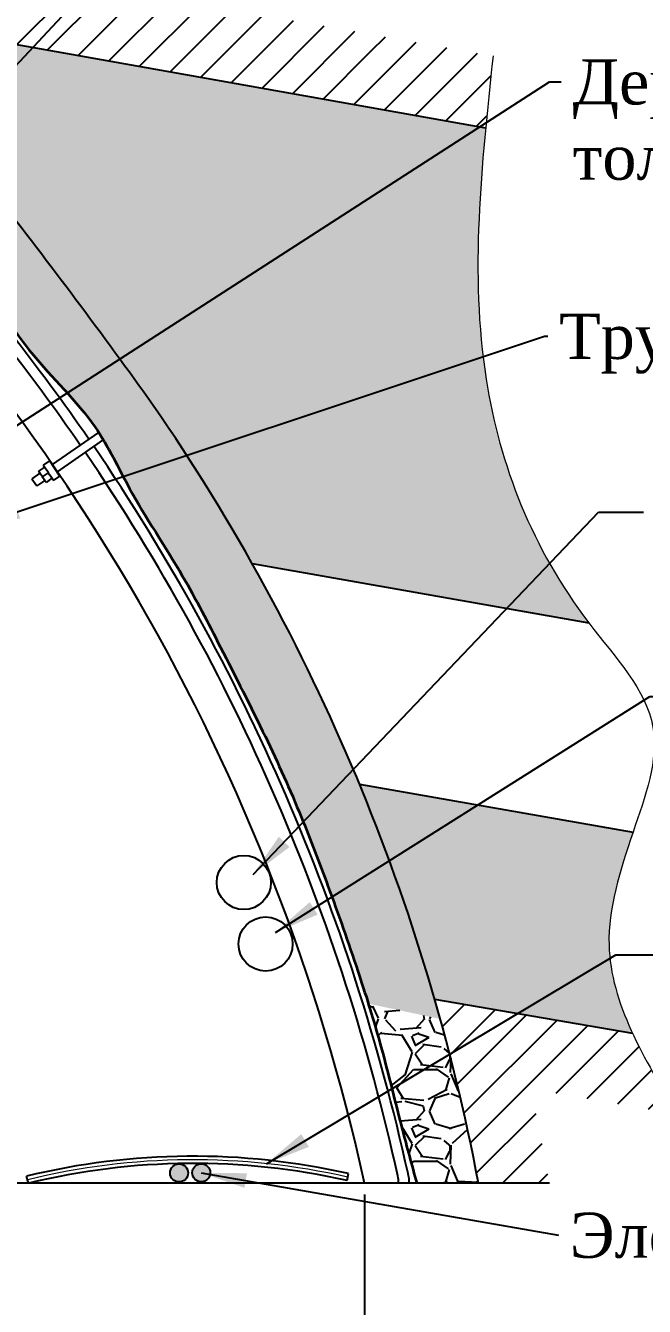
# Model space of a CAD drawing. Header units: millimetres. Extents: x -46762 to 161452, y -66984 to 31524.
# Drawn here: x 11188 to 12903, y 3637 to 7185 of the extents above; entities that cross this region are included whole.
import ezdxf

# ---------------------------------------------------------------- set-up
doc = ezdxf.new("R2010")
doc.units = ezdxf.units.MM
doc.header["$LTSCALE"] = 0.5
doc.styles.get("Standard").update_dxf_attribs({"font": 'TIMES.TTF'})
doc.linetypes.add('BATTING', pattern='A,0.00254,-2.54,[134,ltypeshp.shx,S=2.54,R=0,X=-2.54,Y=0],-5.08,[134,ltypeshp.shx,S=2.54,R=180,X=2.54,Y=0],-2.54', length=10.16254)
doc.linetypes.add('FENCELINE1', pattern='A,6.35,-2.54,[133,ltypeshp.shx,S=2.54,R=0,X=-2.54,Y=0],-2.54,25.4', length=36.83)
doc.dimstyles.new('ISO-25', dxfattribs={"dimscale": 50, "dimtxt": 2.5, "dimasz": 2.5, "dimexe": 1.25, "dimexo": 0.625, "dimtad": 1, "dimdec": 0, "dimtxsty": 'Standard', "dimcen": 2.5, "dimadec": 0, "dimazin": 0, "dimtfac": 1, "dimtdec": 0, "dimtmove": 0, "dimatfit": 3, "dimfxl": 1, "dimarcsym": 0})
pattern_1 = [(228.0128, (21943.74142524059, 26783.5741609892), (-2032.001726589601, -2286.002808951258), [34.1721, -3383.05]), (184.9697, (21920.88142524059, 26758.1741609892), (3048.004930617913, 253.9982075387458), [58.6405, -5805.4]), (132.5104, (21862.46142524059, 26753.0941609892), (2539.998151833169, -2794.002729246041), [41.34819999999999, -4093.47]), (267.2737, (21763.40142524059, 26689.5941609892), (253.9988970828173, 5079.998365336643), [53.40049999999999, -5286.639999999999]), (292.8337, (21760.86142524059, 26636.2541609892), (-1270.003605550191, 3048.001733005111), [52.3634, -5183.98]), (357.2737, (21781.18142524059, 26587.9941609892), (-5079.998365336643, 253.9988970828175), [53.40049999999999, -5286.639999999999]), (37.6942, (21834.52142524059, 26585.4541609892), (-3302.002086123993, -2539.997735698489), [70.61939999999998, -6991.310000000001]), (72.2553, (21890.40142524059, 26628.6341609892), (1778.00355654672, 5588.00162060364), [66.672, -6600.53]), (121.4296, (21910.72142524059, 26692.1341609892), (-2032.000523526448, 3301.996115997269), [53.5813, -5304.55]), (175.2364, (21882.78142524059, 26737.8541609892), (2793.997805305446, -253.9976162721156), [61.17129999999995, -2997.389999999997]), (222.3974, (21821.82142524059, 26742.9341609892), (-3048.000091723971, -2793.996365063697), [79.1078, -7831.68]), (138.8141, (22014.86142524059, 26687.0541609892), (-1777.998867422474, 1523.997655712401), [27.0005, -2673.06]), (171.4692, (21994.54142524059, 26704.8341609892), (3301.99495955914, -508.0012800045699), [51.36819999999994, -5085.459999999994]), (225, (21943.74142524059, 26712.4541609892), (-5.329070518200751e-14, -253.9998268700197), [35.9209, -323.289]), (203.1986, (21925.96142524059, 26742.9341609892), (1270.004282559083, 508.0022274306265), [19.3441, -1915.06]), (291.8014, (21908.18142524059, 26735.3141609892), (-254.0001781894509, 762.0004908731864), [27.3566, -1340.48]), (30.9638, (21918.34142524059, 26709.9141609892), (761.9991954808227, 508.0003958660552), [44.43199999999995, -1436.629999999998]), (161.5651, (21956.44142524059, 26732.7741609892), (508.0002318180981, -253.9996222465077), [32.1287, -771.0899999999999]), (16.38950000000001, (21760.86142524059, 26735.3141609892), (2540.001401396935, 761.9984149967804), [45.00880000000001, -4455.88]), (70.3462, (21804.04142524059, 26748.0141609892), (-1015.997168867651, -2793.9960488545), [37.7599, -3738.219999999999]), (293.1986, (21956.44142524059, 26783.5741609892), (-508.0022274306264, 1270.004282559083), [38.688, -1895.72]), (343.6105, (21971.68142524059, 26748.0141609892), (-2540.001401396935, 761.9984149967811), [45.00879999999996, -4455.879999999994]), (339.444, (21760.86142524059, 26577.8341609892), (-1270.001576425591, 507.9993836050138), [43.4035, -2126.77]), (294.7751, (21801.50142524059, 26562.5941609892), (-1269.997040362684, 2793.998702615667), [36.36719999999995, -3600.359999999997]), (66.80140000000002, (21958.98142524058, 26529.5741609892), (508.0022274306268, 1270.004282559083), [38.688, -1895.72]), (17.35400000000001, (21974.22142524059, 26565.1341609892), (-3302.000178185996, -1015.998467560563), [42.57829999999999, -4215.239999999999]), (69.444, (21834.52142524059, 26529.5741609892), (-507.9993836050144, -1270.001576425591), [21.7018, -2148.48]), (101.3098999999999, (21943.74142524059, 26529.5741609892), (-253.9987462887348, 1015.996746090262), [12.95149999999999, -1282.199999999999]), (165.9638, (21941.20142524059, 26542.2741609892), (762.0005354697173, -253.9995604123641), [52.3634, -994.905]), (186.0090000000001, (21890.40142524059, 26554.9741609892), (2539.996254442795, 253.9994068547858), [48.5267, -4804.139999999999]), (303.6901, (21918.34142524059, 26687.0541609892), (-254.0000871307233, 507.999509923184), [36.6324, -879.178]), (353.1572, (21938.66142524059, 26656.5741609892), (4318.001785664343, -508.002275165484), [63.95569999999999, -6331.599999999999]), (60.94540000000001, (22002.16142524059, 26648.9541609892), (-1015.997636582909, -1777.995761083413), [26.1508, -2588.94]), (90, (22014.86142524059, 26671.8141609892), (-254, 254), [15.24, -238.76]), (120.2564, (21885.32142524059, 26562.5941609892), (1015.997846683611, -1777.999103247756), [35.2867, -3493.39]), (48.01279999999999, (21867.54142524059, 26593.0741609892), (2032.001726589601, 2286.002808951258), [68.3443, -3348.88]), (0, (21913.26142524059, 26643.8741609892), (254, 254), [66.04, -187.96]), (325.3048, (21979.30142524058, 26643.8741609892), (-2539.995599095369, 1778.000169048476), [40.161, -3975.93]), (254.0546, (22012.32142524059, 26621.0141609892), (-254.0006479701474, -1016.002420320363), [36.9829, -1812.17]), (207.646, (22002.16142524059, 26585.4541609892), (-4825.998304902272, -2540.001597472339), [60.2145, -5961.25]), (175.4261, (21948.82142524059, 26557.5141609892), (-3302.000760474751, 253.9987711219462), [63.70289999999995, -6306.579999999994]), (175.4261, (21948.82142524059, 26557.5141609892), (-3302.000760474751, 253.9987711219462), [63.70289999999995, -6306.579999999994])]
pattern_2 = [(45, (21760.86142524059, 26529.5741609892), (-49.99999991609842, 49.99999991609842), [])]

# ---------------------------------------------------------------- blocks, each defined once
blk = doc.blocks.new('*D23')
at = {"color": 0, "lineweight": -2}
for p, q in [((6967.878732253593, 3947.07700413678), (6967.878732253593, 3385.552040873248)), ((12127.87873225363, 3947.07700413678), (12127.87873225363, 3385.552040873248)), ((7092.878732253593, 3448.052040873248), (12002.87873225363, 3448.052040873248))]:
    blk.add_line(p, q, dxfattribs=at)
at = {"color": 0}
for points in [[(7092.878732253593, 3468.885374206582), (7092.878732253593, 3427.218707539915), (6967.878732253593, 3448.052040873248)], [(12002.87873225363, 3468.885374206582), (12002.87873225363, 3427.218707539915), (12127.87873225363, 3448.052040873248)]]:
    blk.add_solid(points, dxfattribs=at)
at = {"layer": 'Defpoints', "color": 0}
for p in [(6967.878732253593, 3978.32700413678), (12127.87873225363, 3978.32700413678), (12127.87873225363, 3448.052040873248)]:
    blk.add_point(p, dxfattribs=at)
at = {"color": 0, "lineweight": 15, "insert": (9579.078525269068, 3542.883511673537), "char_height": 125, "attachment_point": 5}
blk.add_mtext('5160', dxfattribs=at)

msp = doc.modelspace()

# ---------------------------------------------------------------- hatches: boundary and pattern name
h = msp.add_hatch()
h.set_pattern_fill('GRAVEL', color=256, scale=10, style=0)
h.set_pattern_definition(pattern_1)
edge = h.paths.add_edge_path()
edge.add_arc((9291.696792106464, 6843.684070600611), 1484.610010730102, 65.80989407766907, 80.68665224706605)
edge.add_line((9531.95674818711, 8308.724014583084), (9595.90203148686, 8104.285919673144))
edge.add_spline(control_points=[(9595.902031486858, 8104.285919673144), (9631.878924422592, 8094.887848480637), (9753.990803607194, 8060.560282734674), (9913.703081839432, 8000.897527375058), (10031.76253356669, 7940.635352965761), (10068.96573119378, 7919.87991431517)], knot_values=[1495.167378606836, 1495.167378606836, 1495.167378606836, 1495.167378606836, 1606.767373776011, 1876.443284667258, 2004.181331076311, 2004.181331076311, 2004.181331076311, 2004.181331076311], degree=3, periodic=0)
edge.add_line((10068.96573119378, 7919.879914315166), (10151.76640411947, 8084.196745925739))
edge.add_arc((9275.776971257892, 6480.825534813328), 1827.062321627051, 61.3503558604495, 70.02103318437126)
edge = h.paths.add_edge_path()
edge.add_line((10151.76640411947, 8084.196745925739), (10068.96573119378, 7919.87991431517))
edge.add_spline(control_points=[(10068.96573119378, 7919.87991431517), (10091.62394262007, 7907.239035380404), (10190.34374035425, 7849.217756902883), (10292.87645301357, 7774.435663591648), (10366.78105747898, 7707.363105865305), (10375.25317246748, 7699.493924418028)], knot_values=[2004.181331076311, 2004.181331076311, 2004.181331076311, 2004.181331076311, 2081.978828262659, 2347.316475096466, 2382.096812330185, 2382.096812330185, 2382.096812330185, 2382.096812330185], degree=3, periodic=0)
edge.add_line((10375.25317246748, 7699.493924418024), (10397.61611512332, 7922.919034694838))
edge.add_arc((9275.776971257892, 6480.825534813324), 1827.062321627052, 52.1197966309686, 61.3503558604496)
edge = h.paths.add_edge_path()
edge.add_line((10397.61611512333, 7922.919034694834), (10375.25317246748, 7699.493924418028))
edge.add_spline(control_points=[(10375.25317246748, 7699.493924418028), (10441.00697460329, 7638.419611739566), (10528.33963689933, 7541.37107324009), (10612.19319679276, 7439.002417923799), (10636.829335088, 7406.2811709419)], knot_values=[2382.096812330185, 2382.096812330185, 2382.096812330185, 2382.096812330185, 2652.03406126852, 2773.856504754532, 2773.856504754532, 2773.856504754532, 2773.856504754532], degree=3, periodic=0)
edge.add_line((10636.829335088, 7406.281170941897), (10755.9595522042, 7551.907349696005))
edge.add_arc((9275.7769712579, 6480.825534813317), 1827.062321627052, 35.89005031697413, 52.1197966309688)
edge = h.paths.add_edge_path()
edge.add_line((11070.06259145401, 6834.395152224592), (10996.52025000262, 7068.296365884446))
edge.add_line((10996.52025000262, 7068.296365884446), (10886.527678033, 6834.359386286))
edge.add_spline(control_points=[(10886.527678033, 6834.359386285996), (10892.67594915214, 6818.410637678397), (10898.7311429938, 6802.412551249443), (10904.5971593453, 6786.321326732559)], knot_values=[3401.372531660464, 3401.372531660464, 3401.372531660464, 3401.372531660464, 3452.620616990302, 3452.620616990302, 3452.620616990302, 3452.620616990315], degree=3, periodic=0)
edge.add_line((10904.5971593453, 6786.321326732559), (10915.16369706534, 6773.294431885155))
edge.add_line((10915.16369706534, 6773.294431885155), (10910.62151693032, 6769.610121979364))
edge.add_spline(control_points=[(10910.62151693032, 6769.610121979356), (10927.84403409447, 6721.393902497584), (10951.10242665865, 6652.005182466921), (10986.1194462395, 6588.610219435406), (10997.3169570718, 6570.045481403849)], knot_values=[3470.331631116062, 3470.331631116062, 3470.331631116062, 3470.331631116062, 3623.424774442904, 3688.660776065212, 3688.660776065212, 3688.660776065212, 3688.660776065212], degree=3, periodic=0)
edge.add_line((10997.31695707179, 6570.045481403849), (11142.9648421779, 6668.920239311396))
edge.add_arc((-2508.463871298572, -3915.609858244563), 17274.07836340908, 37.78793510149723, 37.98051609370651)
edge.add_line((11107.31136553385, 6714.745168999765), (11070.06259145401, 6834.395152224592))
edge = h.paths.add_edge_path()
edge.add_line((11142.9648421779, 6668.920239311399), (10997.3169570718, 6570.045481403857))
edge.add_spline(control_points=[(10997.3169570718, 6570.045481403849), (11032.1224164741, 6512.340314108274), (11105.92242897772, 6417.130901539596), (11222.68326667681, 6243.896547786473), (11336.3849459293, 6141.347569522222), (11390.23056884135, 6059.349221792691), (11394.73024498631, 6052.217121743026)], knot_values=[3688.660776065212, 3688.660776065212, 3688.660776065212, 3688.660776065212, 3891.435217638853, 4045.794534359229, 4316.226242296844, 4341.63937425416, 4341.63937425416, 4341.63937425416, 4341.63937425416], degree=3, periodic=0)
edge.add_line((11394.73024498646, 6052.217121742884), (11404.11689917223, 6038.746306133999))
edge.add_line((11404.11689917223, 6038.746306133999), (11403.34831295181, 6038.210744422482))
edge.add_spline(control_points=[(11403.34831295181, 6038.210744422478), (11429.55488380188, 5994.583999677176), (11474.05546724292, 5902.071480355873), (11527.73285446785, 5815.476980032272), (11554.63526855816, 5772.425013988643)], knot_values=[4358.148577480772, 4358.148577480772, 4358.148577480772, 4358.148577480772, 4511.30803967567, 4663.641791847822, 4663.641791847822, 4663.641791847822, 4663.641791847822], degree=3, periodic=0)
edge.add_line((11554.63526855816, 5772.425013988639), (11673.59002496043, 5934.098547426809))
edge.add_arc((6914.309250065055, 2931.597431122969), 5627.234351588226, 32.24671555163601, 34.6714628418029)
edge.add_arc((-2508.463871298551, -3915.609858244585), 17274.07836340908, 35.57036593930376, 37.78793510149733)
edge = h.paths.add_edge_path()
edge.add_line((11673.59002496043, 5934.098547426809), (11554.63526855816, 5772.425013988639))
edge.add_spline(control_points=[(11554.63526855816, 5772.425013988643), (11577.66683161983, 5735.567575561963), (11640.41421769341, 5635.841401377973), (11697.77045637338, 5523.17891434121), (11735.47926078037, 5449.444694392689), (11739.26944102063, 5442.032638317978)], knot_values=[4663.641791847822, 4663.641791847822, 4663.641791847822, 4663.641791847822, 4794.057018072348, 5017.412099553402, 5042.375410536733, 5042.375410536733, 5042.375410536733, 5042.375410536733], degree=3, periodic=0)
edge.add_line((11739.26944102063, 5442.032638317982), (11935.59156096331, 5471.772701051173))
edge.add_arc((6914.309250065041, 2931.597431122987), 5627.234351588226, 26.83401766541005, 32.24671555163579)
edge = h.paths.add_edge_path()
edge.add_line((11935.5915609633, 5471.772701051177), (11739.26944102063, 5442.032638317985))
edge.add_spline(control_points=[(11739.26944102063, 5442.032638317978), (11777.74510906496, 5366.789829011097), (11853.04760549691, 5219.347595614228), (11938.91348973984, 5029.082578022972), (11984.15925426483, 4913.509698147405), (11999.39456303152, 4873.341668444173)], knot_values=[5042.375410536733, 5042.375410536733, 5042.375410536733, 5042.375410536733, 5295.788178742285, 5539.226195229879, 5668.095883707637, 5668.095883707637, 5668.095883707637, 5668.095883707637], degree=3, periodic=0)
edge.add_line((11999.39456303152, 4873.341668444173), (12165.20622030194, 4954.923271330503))
edge.add_arc((6914.309250065037, 2931.597431123002), 5627.234351588225, 21.07314883138623, 26.83401766540994)
edge = h.paths.add_edge_path()
edge.add_line((12165.20622030194, 4954.923271330499), (11999.39456303152, 4873.341668444169))
edge.add_spline(control_points=[(11999.39456303152, 4873.341668444173), (12008.46112416499, 4849.437597808457), (12046.40282985055, 4747.464399891778), (12093.19383050233, 4615.094938650669), (12128.6467274112, 4505.834529476415), (12138.06789301568, 4475.659364135969)], knot_values=[5668.095883707637, 5668.095883707637, 5668.095883707637, 5668.095883707637, 5744.786479660039, 5994.460388442145, 6089.28226429849, 6089.28226429849, 6089.28226429849, 6089.28226429849], degree=3, periodic=0)
edge.add_line((12138.06789301568, 4475.659364135969), (12337.48461660828, 4433.241660430704))
edge.add_arc((6914.309250065045, 2931.597431122973), 5627.234351588225, 15.47708601329053, 21.07314883138651)
h = msp.add_hatch()
h.set_pattern_fill('JIS_WOOD', color=256, scale=100, style=0)
h.set_pattern_definition(pattern_2)
h.paths.add_polyline_path([(10093.80054931071, 8335.500460914856), (10126.72638862911, 8097.625403747268, -0.1320571090435448), (10822.6693283485, 7453.081037592256), (10999.6543649743, 7547.234643548614, 0.1514957443725014)])
h.paths.add_polyline_path([(10999.6543649743, 7547.234643548614), (10822.6693283485, 7453.081037592256, -0.03885558826429145), (10954.46970394162, 7202.038011372133), (10964.93764980145, 7168.744738506168), (11097.50592799049, 7145.148967414949), (11216.38094831798, 7327.133780932749), (11108.79798128624, 7346.282427185623, 0.0282257316013891)])
h = msp.add_hatch()
h.set_pattern_fill('JIS_WOOD', color=256, scale=100, style=0)
h.set_pattern_definition(pattern_2)
h.paths.add_polyline_path([(11244.10416069123, 7322.199338228897), (11216.38094831798, 7327.133780932749), (11097.50592799049, 7145.148967414949), (11372.06398214151, 7096.280496876632)])
h.paths.add_polyline_path([(11883.69460788842, 7208.358908298349), (11244.10416069123, 7322.1993382289), (11372.0639821415, 7096.280496876636), (11772.54619341004, 7024.998839512722)])
h.paths.add_polyline_path([(12138.70597339982, 7162.969544504362), (11883.69460788842, 7208.358908298353), (11772.54619341004, 7024.998839512722), (12163.05274266581, 6955.492745960539)])
h = msp.add_hatch(color=253)
edge = h.paths.add_edge_path()
edge.add_spline(control_points=[(12442.8756618922, 6594.549958182208), (12447.25102413217, 6762.283940604517), (12465.49314348646, 6931.920934782676), (12483.73526284076, 7101.557928960836)], knot_values=[0, 0, 0, 0, 502.9907416997146, 502.9907416997146, 502.9907416997146, 502.9907416997146], degree=3, periodic=0)
edge.add_line((12463.21361694014, 6902.067240427335), (11097.50592799049, 7145.148967414952))
edge.add_line((11097.50592799049, 7145.148967414952), (11013.02187154537, 7015.813004190397))
edge.add_line((11013.02187154537, 7015.813004190397), (11070.06259145403, 6834.395152224366))
edge.add_line((11070.06259145403, 6834.395152224366), (11107.31136553385, 6714.745168999765))
edge.add_arc((-2508.463871298536, -3915.609858244614), 17274.07836340908, 36.65548660374992, 37.98051609370668, ccw=False)
edge.add_line((11349.48757944083, 6397.050559617921), (12442.8756618922, 6594.549958182208))
edge = h.paths.add_edge_path()
edge.add_spline(control_points=[(12491.84895365704, 6070.620150463626), (12480.79054218033, 6115.408865499972), (12446.28930385399, 6287.594800459483), (12439.45924706354, 6463.578204670601), (12442.8756618922, 6594.549958182208)], knot_values=[502.9907416997146, 502.9907416997146, 502.9907416997146, 502.9907416997146, 642.6858672230094, 1035.436212079522, 1035.436212079522, 1035.436212079522, 1035.436212079522], degree=3, periodic=0)
edge.add_line((12442.8756618922, 6594.549958182211), (11349.48757944082, 6397.050559617921))
edge.add_arc((-2508.463871298281, -3915.609858244949), 17274.07836340907, 35.5703659393057, 36.65548660375123, ccw=False)
edge.add_arc((6914.309250065015, 2931.597431123031), 5627.234351588226, 29.412079050166483, 34.671462841803475, ccw=False)
edge.add_line((11816.25105326771, 5695.061381622196), (11937.936184419, 5673.60500984918))
edge.add_line((11937.936184419, 5673.60500984918), (12491.84895365703, 6070.620150463623))
edge = h.paths.add_edge_path()
edge.add_spline(control_points=[(12749.05683562982, 5530.58255443089), (12621.94685682098, 5697.214164704968), (12538.80744324938, 5880.429143977872), (12491.84895365704, 6070.620150463626)], knot_values=[1035.436212079522, 1035.436212079522, 1035.436212079522, 1035.436212079522, 1628.638238591584, 1628.638238591584, 1628.638238591584, 1628.638238591584], degree=3, periodic=0)
edge.add_line((12491.84895365704, 6070.62015046363), (11937.936184419, 5673.605009849176))
edge.add_line((11937.936184419, 5673.605009849176), (12749.05683562982, 5530.582554430901))
h = msp.add_hatch()
h.set_pattern_fill('JIS_WOOD', color=256, scale=100, style=0)
h.set_pattern_definition(pattern_2)
edge = h.paths.add_edge_path()
edge.add_spline(control_points=[(12463.10891016258, 6902.08587714185), (12469.42672106438, 6968.500033062053), (12476.58099195257, 7035.028981011445), (12483.73526284076, 7101.557928960836)], knot_values=[0, 0, 0, 0, 197.2650189640837, 197.2650189640837, 197.2650189640837, 197.2650189640837], degree=3, periodic=0)
edge.add_line((12483.73526284076, 7101.557928960836), (12138.70597339982, 7162.969544504358))
edge.add_line((12138.70597339982, 7162.969544504358), (12163.0527426658, 6955.492745960542))
edge.add_line((12163.0527426658, 6955.492745960542), (12463.10891016258, 6902.085877141857))
h = msp.add_hatch(color=253)
edge = h.paths.add_edge_path()
edge.add_arc((6914.309250065041, 2931.59743112298), 5627.234351588226, 21.57934606577959, 22.490139351765777, ccw=False)
edge.add_line((12147.12583170522, 5001.234372860872), (12859.5826298412, 4915.090303426005))
edge.add_spline(control_points=[(12859.5826298412, 4915.090303426008), (12863.49060109871, 4926.861720469515), (12867.48805033302, 4938.665705741238), (12871.53195458073, 4950.502249957208)], knot_values=[2264.192860511929, 2264.192860511929, 2264.192860511929, 2264.192860511929, 2299.597417745033, 2299.597417745039, 2299.597417745039, 2299.597417745039], degree=3, periodic=0)
edge.add_line((12871.53195458074, 4950.502249957208), (12113.56642545769, 5084.15202318857))
edge = h.paths.add_edge_path()
edge.add_spline(control_points=[(12860.34740341413, 4415.662594009395), (12828.48369055283, 4488.828786736336), (12781.26977420533, 4651.222677303129), (12828.24377986653, 4820.692814701586), (12859.5826298412, 4915.090303426008)], knot_values=[2299.597417745038, 2299.597417745038, 2299.597417745038, 2299.597417745038, 2536.956805720781, 2820.873455674925, 2820.873455674925, 2820.873455674925, 2820.873455674925], degree=3, periodic=0)
edge.add_line((12859.5826298412, 4915.090303426008), (12147.12583170522, 5001.234372860872))
edge.add_arc((6914.309250065023, 2931.597431123027), 5627.234351588226, 16.062202905013407, 21.57934606577919, ccw=False)
edge.add_line((12321.86698023592, 4488.545035432038), (12825.73567686601, 4401.55314083962))
edge.add_line((12825.73567686601, 4401.55314083962), (12860.34740341413, 4415.662594009398))
h = msp.add_hatch()
h.set_pattern_fill('GRAVEL', color=256, scale=10, style=0)
h.set_pattern_definition(pattern_1)
edge = h.paths.add_edge_path()
edge.add_line((12337.48461660828, 4433.241660430704), (12138.06789301568, 4475.659364135972))
edge.add_spline(control_points=[(12138.06789301568, 4475.659364135969), (12148.10839958653, 4443.500504118347), (12182.49842794864, 4328.57407946913), (12222.06308832196, 4161.372352307961), (12258.6187824137, 4028.256304852697), (12272.33012885222, 3978.327004136776)], knot_values=[6089.28226429849, 6089.28226429849, 6089.28226429849, 6089.28226429849, 6190.337665250519, 6449.135863537334, 6604.468456450113, 6604.468456450113, 6604.468456450113, 6604.468456450113], degree=3, periodic=0)
edge.add_line((12272.33012885222, 3978.327004136783), (12443.33481056599, 3978.327004136783))
edge.add_arc((6914.30925006503, 2931.597431123024), 5627.234351588226, 10.72010319797177, 15.47708601328999)
h = msp.add_hatch()
h.set_pattern_fill('JIS_WOOD', color=256, scale=100, style=0)
h.set_pattern_definition(pattern_2)
edge = h.paths.add_edge_path()
edge.add_line((12587.91685813581, 4239.653226610611), (12994.99861354392, 4169.371398440297))
edge.add_spline(control_points=[(12994.99861354392, 4169.371398440293), (12950.04796038571, 4243.916183600213), (12905.0973072275, 4318.460968760133), (12870.19654430775, 4393.76079238403)], knot_values=[2844.581890274972, 2844.581890274972, 2844.581890274972, 2844.581890274972, 3089.360483507377, 3089.360483507377, 3089.360483507377, 3089.360483507377], degree=3, periodic=0)
edge.add_line((12870.19654430776, 4393.760792384022), (12825.55162587582, 4401.478112544704))
edge.add_line((12825.55162587582, 4401.478112544704), (12391.03820159041, 4224.348930529719))
edge.add_arc((6914.30925006503, 2931.597431123027), 5627.234351588225, 10.720103197971696, 13.281248972924402, ccw=False)
edge.add_line((12443.33481056599, 3978.32700413678), (12639.84432892079, 3978.32700413678))
edge.add_arc((7043.025279212913, 3002.019586955139), 5681.334319331763, 9.895093468666502, 12.58231904285945)
h.paths.add_polyline_path([(12825.55162587583, 4401.478112544708), (12321.86698023592, 4488.545035432038, -0.01213479619219771), (12391.03820159041, 4224.348930529719)])
h = msp.add_hatch(color=253)
edge = h.paths.add_edge_path()
edge.add_spline(control_points=[(12870.19654430775, 4393.76079238403), (12866.81617331923, 4401.054081066701), (12863.53008246857, 4408.35445292429), (12860.34740341413, 4415.662594009395)], knot_values=[2820.873455674925, 2820.873455674925, 2820.873455674925, 2820.873455674925, 2844.581890274971, 2844.581890274971, 2844.581890274971, 2844.581890274971], degree=3, periodic=0)
edge.add_line((12860.34740341412, 4415.662594009391), (12825.55162587583, 4401.478112544708))
edge.add_line((12825.55162587583, 4401.478112544708), (12870.19654430775, 4393.760792384022))
at = {"lineweight": 15, "ltscale": 0.05}
for points in [[(11638.86256244901, 4006.671343499918, 1), (11588.86256244901, 4006.671343499918, 1)], [(11700.12276830228, 4007.162292583562, 1), (11650.12276830228, 4007.162292583562, 1)]]:
    msp.add_hatch(color=256, dxfattribs=at).paths.add_polyline_path(points)

# ---------------------------------------------------------------- linework, layer by layer
for p, q in [((10964.93764980145, 7168.744738506168), (12463.10891016258, 6902.085877141853)), ((11390.39593757467, 6058.437299324778), (11262.4260704471, 5969.26609219065)), ((11404.11689917223, 6038.746306133999), (11275.79883522999, 5949.332470551624)), ((11404.11689917223, 6038.746306133999), (11390.39593757467, 6058.437299324778)), ((11240.75422827861, 5962.485053472214), (11224.45399105819, 5950.910953421611)), ((11237.64135981958, 5967.159771575778), (11255.91099017766, 5979.416223206747)), ((11283.68590507328, 5937.575898993749), (11255.70804321288, 5979.280073235004)), ((11228.14885562087, 5945.381245766592), (11206.02915269091, 5929.967924990495)), ((11206.02915269091, 5929.967924990495), (11219.7501142884, 5910.276931799675)), ((11234.82538667875, 5935.349570736871), (11251.48804065764, 5946.41103367717)), ((11261.49995803213, 5931.145273045968), (11245.13985278922, 5919.750395533418)), ((11265.29785453546, 5925.497836341994), (11283.68590507328, 5937.575898993749)), ((11269.35351996888, 5959.467260345369), (11269.11245283854, 5959.299281371128)), ((11241.42616459423, 5925.381109174039), (11219.7501142884, 5910.276931799675)), ((11816.25105326772, 5695.061381622196), (12749.05683562982, 5530.582554430894)), ((12113.56642545769, 5084.15202318857), (12871.53195458073, 4950.502249957208)), ((12321.86698023592, 4488.545035432038), (12870.19654430775, 4393.760792384026)), ((12639.84432892079, 3978.32700413678), (6444.878732253593, 3978.32700413678))]:
    msp.add_line(p, q)
at = {"ltscale": 0.05}
for p, q in [((11196.55876325641, 3978.32700413678), (11190.68487511221, 3997.480454473178)), ((12079.39197506466, 3985.402170639052), (12082.75654787985, 4004.898200085652))]:
    msp.add_line(p, q, dxfattribs=at)
for centre in [(11793.13479852891, 4811.33683297352), (11853.33856773976, 4641.043458963879)]:
    msp.add_circle(centre, 75)
for centre in [(11613.86256244922, 4006.671343499918), (11675.12276830247, 4007.162292583551)]:
    msp.add_circle(centre, 25, dxfattribs=at)
for centre, radius, start, end in [((6611.366892682613, 2764.687363153804), 5648.435540421125, 12.40748823400059, 47.58670945805368), ((-2508.463871298489, -3915.609858244705), 17274.0783634091, 35.5703659393042, 37.98051609370706), ((6611.366892682613, 2764.687363153804), 5771.435540421125, 34.57329441019349, 41.88636625795841), ((6611.366892682613, 2764.687363153804), 5742.435540421125, 34.57179939404328, 41.90353888252501), ((6914.309250065034, 2931.597431122998), 5627.234351588226, 10.720103197972, 34.67146284180252), ((6611.366892682613, 2764.687363153804), 5742.435540421125, 12.40748823400059, 34.3323302410255), ((6611.366892682613, 2764.687363153804), 5771.435540421125, 12.40748823400059, 34.33502859402009), ((6970.852233479715, 3104.721204313919), 5138.000000000036, 33.29863102577927, 33.8562688626322), ((6970.852233479715, 3104.721204313919), 5118.000000000036, 33.36874472867679, 33.78745572026773), ((12148.11666433865, 3980.526885228377), 73.79486526792603, 358.2917161267985, 14.11577210719791), ((12184.57426931935, 3984.489859088801), 66.59025894350465, 354.6897397196234, 17.71774851436847)]:
    msp.add_arc(centre, radius, start, end)
for centre, radius, start, end in [((11652.4636549494, 2107.91411477052), 1945.173666705751, 77.21985695668434, 103.7329716897676), ((11653.03006144612, 2103.352987795788), 1929.739259077566, 77.23558828398096, 103.6827471300762)]:
    msp.add_arc(centre, radius, start, end, dxfattribs=at)
at = {"linetype": 'BATTING', "lineweight": 9, "ltscale": 0.8}
msp.add_arc((11652.4636549494, 2107.914114770405), 1935.173666705839, 77.21985695668475, 103.6984784575645, dxfattribs=at)
at = {"linetype": 'FENCELINE1', "lineweight": 35, "ltscale": 5}
msp.add_spline([(8254.208485125171, 7647.077829368514), (8333.975509454922, 7730.281149347338), (8418.724407014288, 7807.762813609199), (8495.194677656018, 7868.721324309918), (8593.810752254707, 7938.904835363985), (8703.891420289547, 8003.30285448725), (8823.175436141297, 8053.785230744164), (8993.246477998971, 8109.633149843023), (9132.510724725147, 8135.095803482924), (9232.954312361955, 8145.174848013849), (9352.95808216016, 8151.333735287422), (9502.051963064649, 8127.357985045659), (9703.151115859513, 8073.904579171885), (9955.182834344338, 7977.961315767883), (10136.09947253194, 7880.421427988811), (10349.55060796533, 7722.805820863447), (10559.70620675042, 7502.153534172816), (10748.31891546527, 7221.385781963276), (10816.28424880898, 7020.593933190103), (10904.59715934531, 6786.321326732552), (10966.24331803335, 6627.02973460636), (11113.55643056723, 6403.135910355515), (11204.8177257079, 6278.644245302668), (11380.82585977508, 6073.32876756111), (11476.48236634868, 5903.308943956072), (11622.68328930228, 5661.291847634595), (11727.89861040411, 5464.270963896735), (11852.70691583044, 5215.441447236866), (11952.13644001581, 4993.234702083428), (12026.19951881649, 4801.480455993355), (12108.91651068378, 4565.906773288851), (12166.89079981629, 4378.805492241809), (12231.86459548324, 4128.296184404491), (12272.33012885222, 3978.327004136776)], degree=3, dxfattribs=at)
at = {"lineweight": 15}
msp.add_spline([(12483.73526284076, 7101.557928960836), (12464.59145692463, 6206.021436773066), (12749.05683562982, 5530.58255443089), (12926.8121392979, 5241.438736297947), (12871.53195458073, 4950.502249957204), (12805.01530255663, 4638.185794478108), (12994.99861354392, 4169.371398440293)], degree=3, dxfattribs=at)

# ---------------------------------------------------------------- texts
at = {"char_height": 125, "attachment_point": 1}
for s, insert in [('{\\fTimes New Roman|b0|i0|c204|p18;Деревянный брус \\fTimes New Roman|b0|i1|c0|p18;l}=3{\\fTimes New Roman|b0|i0|c204|p18;,8 м\\Pтолщиной не менее 150 мм}', (12704.08068668883, 7091.870229394295)), ('{\\fTimes New Roman|b0|i0|c204|p18;Труба %%c150 мм \\fTimes New Roman|b0|i1|c0|p18;l}=5 {\\fTimes New Roman|b0|i0|c204|p18;м}', (12666.66079619853, 6387.064618384469)), ('{\\fTimes New Roman|b0|i0|c204|p18;Электрический кабель}', (12695.95202871115, 3896.671227047776))]:
    msp.add_mtext(s, dxfattribs=dict(at, insert=insert))

# ---------------------------------------------------------------- dimensions: what is measured, and where the dimension line sits
at = {"lineweight": 15}
dim = msp.add_linear_dim(base=(12127.87873225363, 3448.052040873248), p1=(6967.878732253593, 3978.32700413678), p2=(12127.87873225363, 3978.32700413678), dimstyle='ISO-25', dxfattribs=at)
dim.commit()
dim.dimension.update_dxf_attribs({"geometry": '*D23', "text_midpoint": (9579.078525269068, 3448.052040873248), "dimtype": 160})

# ---------------------------------------------------------------- leaders
at = {"lineweight": 15, "annotation_type": 0, "has_hookline": 1, "hookline_direction": 0}
for points, text_width in [([(10031.54300180303, 6250.340381473252), (11285.63741029898, 7999.511018571768), (11410.63741029898, 7999.511018571768)], 870.7642393655372), ([(10180.08170198632, 6023.987355564113), (11662.73492821731, 7611.069551707835), (11787.73492821731, 7611.069551707835)], 2752.883922134102), ([(10870.10569741292, 5888.632330697237), (12639.75449771649, 7029.370229394295), (12672.83068668883, 7029.370229394295)], 2127.703677000721), ([(11048.5526156695, 5799.81592693253), (12626.38117235928, 6324.564618384469), (12635.41079619853, 6324.564618384469)], 1659.877433309301), ([(11818.55814013496, 4833.360768267277), (12775.42861085798, 5837.6416363192), (12900.42861085798, 5837.6416363192)], 1890.320836337419), ([(11880.97083487327, 4673.22369313025), (12918.32899523154, 5327.108669065263), (13043.32899523154, 5327.108669065263)], 2016.852919971161), ([(11855.49775608824, 4032.407366015123), (12823.76301100838, 4611.007573998973), (12948.76301100838, 4611.007573998973)], 1691.149963950973), ([(11675.12276830247, 4007.162292583551), (12664.70202871115, 3834.171227047776)], 1760.183850036049)]:
    msp.add_leader(points, dimstyle='ISO-25', override={"dimgap": 0.625, "dimtad": 0}, dxfattribs=dict(at, text_width=text_width))

doc.saveas('drawing.dxf')
